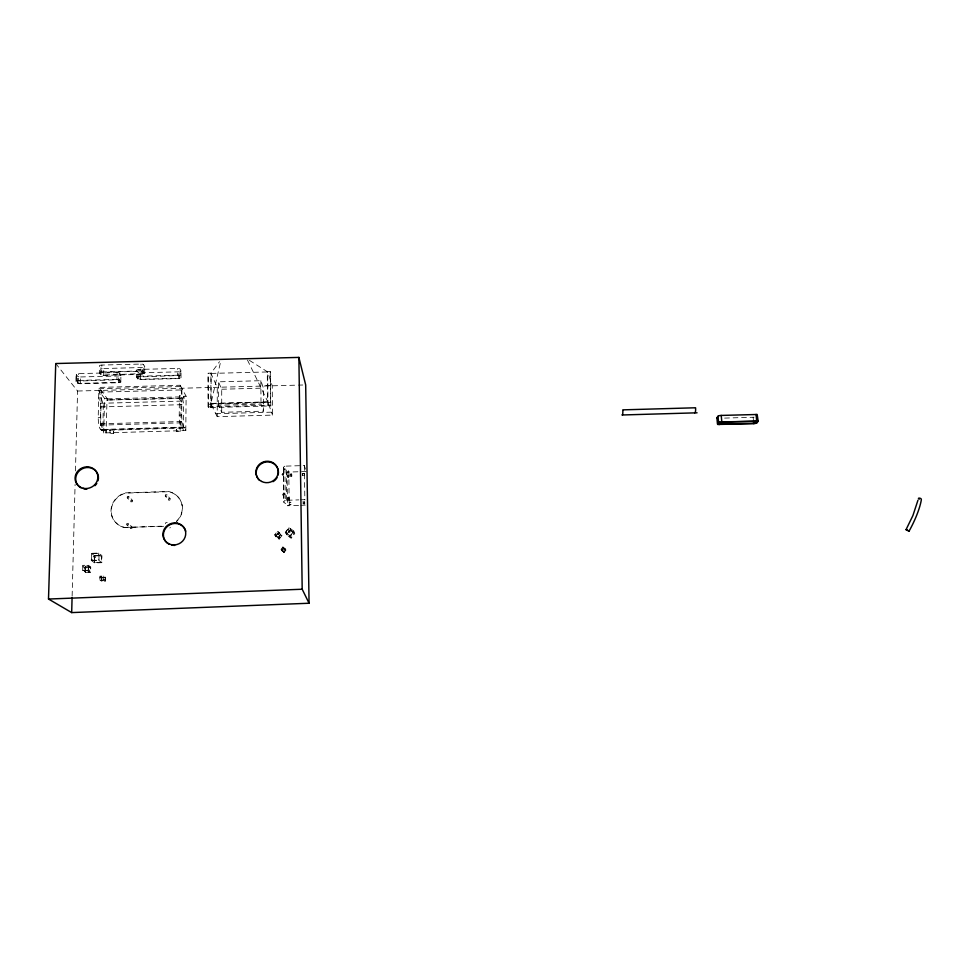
<?xml version="1.0" encoding="UTF-8"?>
<svg xmlns="http://www.w3.org/2000/svg" width="970" height="970" viewBox="0 0 970 970"><rect width="100%" height="100%" fill="white"/><g stroke="black" fill="none" stroke-linecap="round" stroke-linejoin="round"><path stroke-width="0.73" stroke-dasharray="4.85 3.64" d="M249.375 360.331L267.696 371.946L272.231 385.817L272.497 415.099L217.231 416.663L217.256 387.285L210.914 373.414L219.511 361.652M218.371 405.29L218.395 381.828L260.845 380.701L263.428 388.109L263.61 411.147L221.718 412.323L218.371 405.29L261.015 404.102L263.61 411.147M221.718 412.323L221.718 389.237L218.395 381.828M101.159 397.942L98.649 398.003L100.346 403.314A3.443 0.752 87.3 0 1 100.759 406.927L100.456 425.139A4.135 0.909 87.5 0 0 100.904 429.407L101.038 429.807A4.135 0.909 87.5 0 0 101.62 430.401A6.317 1.382 87.6 0 1 103.693 432.947L185.791 430.559A6.293 0.994 87.8 0 0 184.276 428A4.122 0.655 87.7 0 1 183.851 427.394L183.754 427.006A4.122 0.655 87.7 0 1 183.391 422.762L183.354 402.659L180.177 385.248L98.928 387.418L98.94 388.74A3.165 0.691 87.2 0 0 99.316 392.135L102.832 403.253A3.443 0.752 87.4 0 1 103.244 406.854M208.029 406.891L208.113 373.207L211.12 373.135L211.072 403.411L267.526 401.847L267.271 371.68L270.266 371.595L270.824 405.909L208.417 407.655L208.029 406.891L270.557 405.145L270.824 405.909M208.417 407.655L208.113 373.207M210.854 407.073L210.914 373.414L267.696 371.946L267.987 405.472M211.108 407.582L211.108 404.199M277.202 533.876C278.972 536.289 277.371 531.572 277.396 534.7M277.287 534.421L278.244 534.785L278.244 533.718M278.366 533.997L277.323 534.118M178.71 378.567L178.759 371.825A2.752 0.849 1.6 0 0 181.026 370.904L180.068 369.061A2.183 0.679 1.6 0 0 177.546 368.442L139.062 369.424A2.934 0.897 2.1 0 0 136.721 370.394L137.801 372.116L137.691 378.894A2.461 0.74 1.9 0 0 140.577 379.561L178.71 378.567A2.764 0.837 1.5 0 0 180.978 377.657L180.008 375.839L180.068 369.061M179.377 395.808L180.941 403.374L180.917 422.823A4.122 0.655 87.7 0 0 181.281 427.079L180.396 425.757A10.597 1.697 87.7 0 1 179.232 415.136L179.377 395.808L181.851 395.748M180.238 431.371L179.983 427.588L180.238 431.371L176.746 431.468L176.492 427.697L176.746 431.468M181.014 377.766L181.026 370.904M183.851 427.394L182.869 425.684A10.597 1.673 87.7 0 1 181.717 415.063L181.911 388.436M185.791 430.559L186.119 396.209L183.694 396.269L183.96 398.415L107.003 400.004L186.107 397.845M183.96 398.415L183.694 396.269M180.008 375.839A2.195 0.667 1.5 0 0 177.498 375.232L177.546 368.442M142.396 374.359L142.505 367.521A2.813 0.861 2.1 0 0 144.736 366.587L143.608 364.696A2.231 0.691 2.1 0 0 140.989 364.065L101.886 365.059A2.995 0.909 2.6 0 0 99.595 366.042L100.831 367.812L100.674 374.675A2.522 0.752 2.4 0 0 103.669 375.366L142.396 374.359A2.813 0.849 2 0 0 144.639 373.438L143.499 371.571L143.608 364.696M144.688 373.547L144.736 366.587M103.281 404.672L102.941 425.066A4.135 0.897 87.5 0 0 103.39 429.334L100.698 429.698L99.692 428.085A10.646 2.328 87.5 0 1 98.212 417.439L98.819 390.667L101.316 390.595L100.722 417.367A10.646 2.316 87.5 0 0 102.189 428.012L103.523 429.734M137.691 378.894L136.625 377.197L136.685 370.164M136.625 377.197A2.934 0.885 2 0 1 138.952 376.227L139.062 369.424M140.577 379.561L140.674 372.807A2.461 0.752 2 0 1 137.801 372.116M143.499 371.571A2.231 0.679 2 0 0 140.892 370.94L140.989 364.065M119.54 380.01A2.207 0.655 2.2 0 0 116.933 379.403L117.067 372.625L78.522 373.62A2.971 0.873 2.7 0 0 76.315 374.578L76.133 381.368L77.442 383.041A2.486 0.727 2.6 0 0 80.425 383.708L118.595 382.701A2.789 0.825 2.2 0 0 120.765 381.804L119.54 380.01L119.674 373.232A2.207 0.667 2.3 0 0 117.067 372.625M118.595 382.701L118.728 375.972A2.777 0.837 2.2 0 0 120.886 375.063L119.674 373.232M120.813 382.022L120.886 375.063M107.367 400.513L107.403 398.864L98.928 387.418M103.79 576.034L103.705 579.781L99.837 579.927L99.922 576.18L103.79 576.034L105.451 577.308L105.366 581.03L101.523 581.175L99.837 579.927M110.192 433.42L109.889 429.625L110.192 433.42L113.708 433.311L113.405 429.528L113.708 433.311M94.248 561.278L94.345 557.083L91.738 554.998L91.641 559.229L95.666 562.624L100.019 562.467L97.461 560.43L93.072 560.587M94.539 562.927L94.696 555.943L91.447 553.324L91.277 560.381L94.539 562.927L101.777 562.673L101.923 555.677L98.758 553.058L91.447 553.324M100.674 374.675L99.437 372.929L99.534 365.811M99.437 372.929A3.007 0.897 2.5 0 1 101.729 371.946L101.886 365.059M101.777 562.673L98.6 560.114L98.758 553.058M99.037 554.731L98.952 558.962L101.498 561.012L101.583 556.816L97.618 553.373L93.229 553.53L95.824 555.628L100.165 555.471M103.669 375.366L103.814 368.515A2.51 0.764 2.5 0 1 100.831 367.812M103.693 432.947L104.578 398.428L98.891 390.777M101.377 580.303L101.426 578.071L100.08 577.053L100.031 579.296L102.129 581.018M101.523 581.175L101.607 577.453L99.922 576.18M85.202 572.458L85.324 567.22L82.826 565.352L82.705 570.627L85.202 572.458L90.622 572.264L90.743 567.026L88.282 565.158L82.826 565.352M90.622 572.264L88.161 570.433L88.282 565.158M88.512 566.395L88.44 569.56L90.404 571.027L90.477 567.886L87.445 565.377L84.172 565.498L86.16 567.001L89.41 566.88M80.425 383.708L80.607 376.954A2.486 0.727 2.7 0 1 77.624 376.287L76.315 374.578M76.048 381.137L76.23 374.347M77.442 383.041L77.624 376.287M72.132 596.016L75.09 484.479M75.454 470.911L77.576 391.031L55.739 363.532M76.133 381.368A2.971 0.861 2.6 0 1 78.34 380.422L78.522 373.62M288.672 476.9C287.969 473.772 290.054 478.161 287.763 477.373C286.429 475.967 288.878 473.578 289.048 476.124M217.231 416.663L210.854 403.69L220.857 360.804M282.791 549.129L283.47 549.493L283.398 548.68M283.64 493.245L283.689 494.712L283.652 493.245M288.781 476.04L288.951 476.294M291.121 538.144L290.091 535.804L293.777 531.051L288.975 527.583L285.289 532.336L286.368 534.712L291.121 538.144L294.783 533.439L293.777 531.051M280.96 549.517L282.913 546.995L285.459 548.826L286.029 550.014L284.077 552.536L280.96 549.517L284.077 552.536M281.555 550.705L283.495 548.183L282.913 546.995M283.507 551.36L285.459 548.826M275.577 536.568L278.317 533.051L277.469 531.269L274.716 534.809L275.577 536.568L279.13 539.138L281.87 535.61L281.045 533.852L277.469 531.269M279.13 539.138L278.281 537.392L281.045 533.852M286.368 534.712L290.018 529.996L288.975 527.583M170.441 527.474L169.786 527.971M288.236 497.198C285.895 499.55 290.77 500.132 288.454 497.161M282.609 494.094C282.973 498.604 286.32 489.923 282.488 493.936M101.826 577.477L101.801 578.484L101.729 577.32M101.219 578.181C103.45 578.459 100.298 576.313 101.438 578.35M94.696 555.943L101.923 555.677M91.277 560.381L98.6 560.114M85.324 567.22L90.743 567.026M82.705 570.627L88.161 570.433M101.607 577.453L105.451 577.308M100.783 580.024L105.366 581.03M176.455 521.278A18.709 17.605 -24.2 0 0 181.729 503.709A18.709 17.605 -24.2 0 0 168.465 491.463L125.397 492.869A18.818 17.618 -25.3 0 0 111.004 510.632A18.818 17.618 -25.3 0 0 124.79 527.462L163.651 526.116M124.79 527.462L166.828 526.225M305.441 469.128L304.337 465.551L284.889 466.158L285.289 500.338L298.833 499.877M300.336 499.829L304.847 499.683L305.768 502.387M290.952 502.242L289.205 502.302L289.375 504.376L291.121 504.315L290.952 502.242L289.351 502.69M302.822 501.842L304.701 502.169L304.725 503.854L302.992 503.915M302.967 502.23L304.701 502.169M302.858 503.539L304.725 503.854M285.289 500.338A16.029 3.54 -1 0 0 286.696 503.83A5.65 1.237 -0.8 0 1 287.472 505.746L299.306 505.346M300.785 505.297L305.223 505.14M284.889 466.158A15.932 3.904 -0.7 0 0 286.308 470.026A5.614 1.358 -0.6 0 1 287.071 472.123L306.18 471.517M289.909 474.039L291.643 473.99L291.812 476.076C288.733 477.64 290.321 471.529 290.078 476.124M302.41 473.639L304.156 473.59L302.41 473.639L302.434 475.312L304.313 475.676L304.156 473.59M290.054 474.463L291.788 474.403M289.921 475.712L291.812 476.076M302.434 475.312L304.18 475.264M125.009 527.68A18.794 17.605 -25.3 0 1 111.235 510.85A18.794 17.605 -25.3 0 1 125.615 493.112L168.659 491.705A18.697 17.593 -24.2 0 1 181.899 503.939A18.697 17.593 -24.2 0 1 176.637 521.496M724.602 418.094L753.12 417.245A2.558 0.667 -5.9 0 0 754.102 417.173M208.429 404.272L270.8 402.538M215.801 413.741L271.479 412.165M98.212 417.439L100.722 417.367M179.232 415.136L181.717 415.063M100.48 423.829L183.403 421.453M100.456 425.139L183.391 422.762M102.323 429.443L184.773 427.042M103.911 429.795L185.913 427.418M101.474 430.413L184.276 428M78.34 380.422L116.933 379.403M98.94 388.74L180.165 386.569M77.576 391.031L296.953 385.151M298.408 385.114L302.773 385.005M99.316 392.135L180.481 389.952M221.718 389.237L263.428 388.109M104.578 398.428L107.027 398.355L106.166 432.875A6.317 1.37 87.6 0 0 104.105 430.328M107.367 398.864L183.973 396.779M100.346 403.314L183.112 401.046M210.854 403.69L267.95 402.101L272.497 415.099M100.759 406.927L183.451 404.635M103.814 368.515L142.505 367.521M101.729 371.946L140.892 370.94M140.674 372.807L178.759 371.825M80.607 376.954L118.728 375.972M138.952 376.227L177.498 375.232M265.78 385.417L272.231 385.817M85.7 567.207L84.79 568.093L85.845 568.481L85.372 566.953L84.523 568.02L86.027 567.377M290.03 531.051C286.708 532.566 292.988 531.621 288.902 531.996M167.228 522.624L165.931 522.503L165.409 523.691M128.901 496.385L127.373 496.434L127.179 497.695L130.901 501.817L132.405 501.769L132.587 500.532L128.901 496.385L128.877 497.852L127.349 497.901M132.429 500.326L130.914 500.374L130.901 501.817M128.452 523.339L126.912 523.388L126.718 524.661L130.453 528.468L131.969 528.408L132.162 527.159L128.452 523.339L128.416 524.818L126.888 524.867M131.993 526.952L130.477 527.013L130.453 528.468M95.29 555.677C92.817 554.391 93.678 558.89 95.691 557.362C96.018 554.197 95.703 557.859 93.884 557.059M95.727 556.028L94.345 556.077L94.308 557.41M290.018 529.996L294.783 533.439M285.289 532.336L290.091 535.804M278.317 533.051L281.87 535.61M274.716 534.809L278.281 537.392M283.495 548.183L286.029 550.014M103.887 579.163L105.221 580.157L105.269 577.926L103.184 576.192M100.868 576.277L102.202 577.295M167.119 494.882L165.652 494.554L165.239 495.973L168.477 500.108L169.75 500.229L170.162 498.822L167.119 494.882L166.707 496.3L165.239 495.973M170.162 498.822L168.707 498.507L168.307 499.902M290.042 530.869L288.757 530.905L288.902 532.178M180.177 385.248L186.119 396.209M281.53 550.002L282.003 550.948M281.409 549.129L281.882 550.075M275.516 535.501L276.207 536.907M283.058 551.105L283.519 552.051M275.347 534.276L276.038 535.683L277.687 533.573L277.008 532.154M282.585 547.613L283.046 548.571M283.955 550.972L284.416 551.906M247.459 360.04L267.95 402.101M277.662 537.053L278.341 538.447M283.483 547.48L283.943 548.438M285.119 549.457L285.58 550.402M285.01 548.583L285.459 549.529M278.948 533.379L278.269 531.96L281.082 534.919M286.356 533.257L287.217 535.161M289.242 535.343L290.066 537.222M290.042 528.517L290.867 530.444L293.728 532.506L292.916 530.59M289.375 504.376L291.121 504.315M288.623 476.9L288.575 476.318M753.12 417.245L753.363 419.804M284.101 493.875L284.101 494.045M282.137 474.306C283.252 477.555 283.713 471.287 282.027 474.475M304.337 465.551L304.847 499.683M304.568 501.793L304.604 503.478M302.543 474.063L302.579 475.724M291.643 473.99L291.667 475.664M288.793 471.214L289.205 504.909M287.071 472.123L287.472 505.746M286.308 470.026L286.696 503.83M283.495 468.17L283.87 502.169M283.422 467.831L283.81 501.854M270.266 371.595L270.557 405.145M268.132 402.623L268.156 405.981M260.845 380.701L261.015 404.102M181.814 428.073A6.293 1.006 87.8 0 1 183.342 430.619M287.472 475.87L287.581 476.694L287.556 475.87M288.805 498.034L288.878 499.198L288.805 498.034M289.169 498.059L289.218 498.992L289.181 498.01M283.131 473.906L283.216 475.082L283.131 473.906M283.519 473.93L283.555 474.876L283.519 473.893M137.679 377.015L138.831 378.918L140.189 379.234L178.529 378.239C181.063 378.712 179.389 375.111 177.68 375.56L137.679 377.015M85.057 568.08L84.972 571.233L82.971 569.754L83.056 566.601L85.057 568.08M143.572 373.535L103.426 375.026C101.656 375.584 99.013 371.91 101.971 372.298L141.244 371.28L143.572 373.595M77.2 381.125L78.582 383.065L80.001 383.38L118.376 382.374C121.02 382.762 118.789 379.294 117.152 379.731L77.2 381.125M293.146 532.239L290.939 535.088L291.752 536.968L293.946 534.143L293.146 532.239M280.572 534.737L278.923 536.859L279.602 538.253L281.239 536.143L280.572 534.737M288.345 528.771L286.138 531.621L286.987 533.524L289.181 530.699L288.345 528.771M87.324 570.651L84.038 570.772L86.039 572.239L89.288 572.118L87.324 570.651"/><path stroke-width="1.45" d="M71.683 612.591L48.5 599.036L55.739 363.532L298.881 357.409L305.683 384.92L309.066 603.243L71.683 612.591L72.083 597.52M917.947 500.241L912.903 515.579L906.041 529.644L909.169 531.124L906.041 529.644M622.534 414.675L622.704 413.984A3.977 0.655 88.6 0 0 622.788 409.861L695.575 407.776A3.965 0.861 88.7 0 1 695.405 411.874L694.775 412.868M758.188 421.32L721.813 421.853A2.692 0.703 -5.5 0 0 718.6 422.678L717.63 424.46L753.738 423.623A2.558 0.655 -5.8 0 0 756.818 422.859L758.188 421.32L757.182 414.481L721.219 415.427A2.692 0.715 -5.5 0 0 718.018 416.251L716.854 417.779L717.363 418.179M909.12 531.051A33.198 7.918 -63.7 0 0 921.354 499.659C921.985 497.877 916.359 497.416 919.233 499.247M48.5 599.036L302.191 589.239L309.066 603.243M622.231 414.978L697.078 412.808M171.738 545.164L174.685 545.431M756.091 414.408L756.818 422.859M753.484 421.077L753.738 423.623M721.219 415.427L721.813 421.853M718.94 422.095L719.17 424.654M718.018 416.251L718.6 422.678M716.891 417.706L717.473 424.108M298.881 357.409L302.191 589.239M622.546 414.651A3.977 0.655 88.6 0 1 622.243 414.978M81.153 487.874A11.519 10.682 -24.2 0 1 76.872 474.075A11.519 10.682 -24.2 0 1 91.204 468.025A11.519 10.682 -24.2 0 1 98.006 480.756M96.806 483.399A11.519 10.682 -24.2 0 1 94.951 485.703M86.815 489.147A11.519 10.682 -24.2 0 1 83.869 488.868M168.998 544.158A11.507 10.876 -26 0 1 163.797 531.972A11.507 10.876 -26 0 1 174.879 523.448L177.813 523.715A11.507 10.876 -26 0 1 185.791 531.184M259.487 480.405A11.191 10.67 -15.9 0 1 264.337 462.35A11.191 10.67 -15.9 0 1 278.111 474.997M277.032 477.616A11.191 10.67 -15.9 0 1 272.982 481.678M718.43 424.12L753.981 423.344C755.133 423.878 758.71 421.029 756.479 421.101L721.377 422.144L718.455 424.072M177.377 523.182L174.43 522.903A11.531 10.9 -26 0 0 163.033 532.87A11.531 10.9 -26 0 0 171.29 544.655L174.248 544.934A11.531 10.9 -26 0 0 185.634 534.955A11.531 10.9 -26 0 0 177.377 523.182M83.275 488.274A11.543 10.706 -24.2 0 0 97.546 474.524A11.543 10.706 -24.2 0 0 78.582 470.304A11.543 10.706 -24.2 0 0 83.275 488.274M261.56 481.435A11.204 10.682 -15.8 0 0 278.22 471.59A11.204 10.682 -15.8 0 0 261.366 462.872A11.204 10.682 -15.8 0 0 261.56 481.435"/></g></svg>
